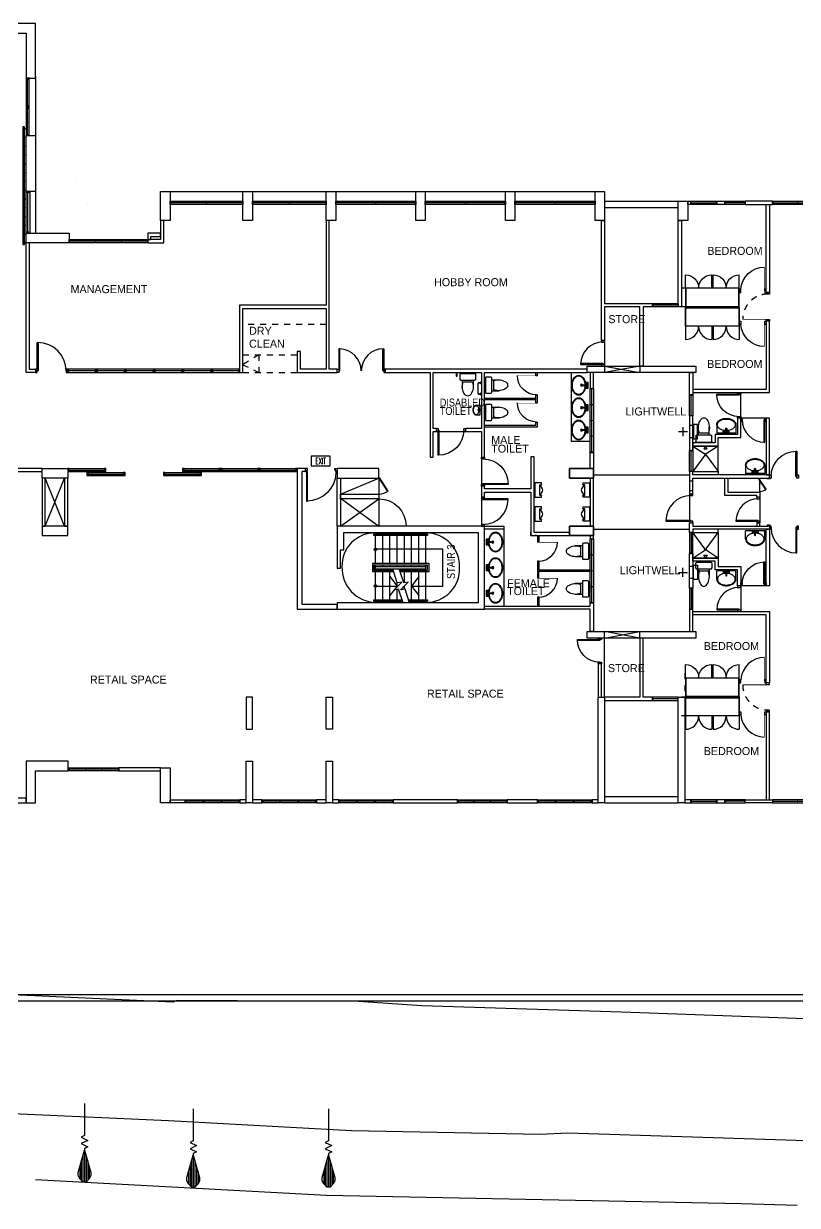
# Model space of a CAD drawing. Extents: x -7558 to 86771, y -44375 to 21100.
# Drawn here: x 41805 to 65969, y -19727 to 17200 of the extents above; entities that cross this region are included whole.
import ezdxf
from ezdxf.enums import TextEntityAlignment as Align

# ---------------------------------------------------------------- set-up
doc = ezdxf.new("R2010")
doc.units = 0
doc.header["$LTSCALE"] = 150
doc.header["$MEASUREMENT"] = 0
doc.linetypes.add('HIDDEN2', pattern=[2.5, 1.25, -1.25])
doc.layers.get('0').update_dxf_attribs({"color": 8, "linetype": 'CONTINUOUS'})
for name, color, linetype in [('200-T', 8, 'CONTINUOUS'), ('210--', 8, 'CONTINUOUS'), ('220--', 8, 'CONTINUOUS'), ('221--', 8, 'CONTINUOUS'), ('240--', 8, 'CONTINUOUS'), ('280--', 8, 'CONTINUOUS'), ('281--', 8, 'CONTINUOUS'), ('310--', 8, 'CONTINUOUS'), ('311--', 8, 'CONTINUOUS'), ('320--', 8, 'CONTINUOUS'), ('320-T', 8, 'CONTINUOUS'), ('430--', 8, 'CONTINUOUS'), ('740--', 8, 'CONTINUOUS'), ('780--', 8, 'HIDDEN2'), ('781--', 8, 'CONTINUOUS'), ('900', 8, 'CONTINUOUS'), ('930--', 8, 'CONTINUOUS'), ('X24A3-01$0$000-D', 8, 'CONTINUOUS'), ('X24A3-01$0$220--', 8, 'CONTINUOUS'), ('X24A3-01$0$240--', 8, 'CONTINUOUS'), ('X24A3-01$0$280--', 8, 'CONTINUOUS'), ('X24A3-01$0$320--', 8, 'CONTINUOUS'), ('X24A3-01$0$680--', 8, 'CONTINUOUS')]:
    doc.layers.add(name, color=color, linetype=linetype)
doc.styles.add('HELV', font='hvl____.pfb')
doc.styles.add('ROMANS_5', font='romans.shx', dxfattribs={"width": 0.5})

# ---------------------------------------------------------------- blocks, each defined once
blk = doc.blocks.new('BASIN-1')
for points in [[(17, 76, 0.059092), (121, 92, 0.080492), (217, 137, 0.107066), (288, 211, 0.138385), (311, 293, 0.138385), (288, 374, 0.107066), (217, 448, 0.080492), (121, 493, 0.068315), (0, 510, 0.068315), (-121, 493, 0.080492), (-217, 448, 0.107066), (-288, 374, 0.138385), (-311, 293, 0.138385), (-288, 211, 0.107066), (-217, 137, 0.080492), (-121, 92, 0.059092), (-17, 76, 0.059092)], [(16, 96, 0.059092), (116, 112, 0.080492), (206, 153, 0.107066), (271, 222, 0.138385), (291, 293, 0.138385), (271, 364, 0.107066), (206, 432, 0.080492), (116, 474, 0.068315), (0, 490, 0.068315), (-116, 474, 0.080492), (-206, 432, 0.107066), (-271, 364, 0.138385), (-291, 293, 0.138385), (-271, 222, 0.107066), (-206, 153, 0.080492), (-116, 112, 0.059092), (-16, 96, 0.059092)]]:
    blk.add_lwpolyline(points, format="xyb")
blk.add_lwpolyline([(16, 71), (91, 71), (91, 0), (-91, 0), (-91, 71), (-16, 71)])
blk.add_lwpolyline([(16, 28), (16, 146, 0.075451), (15, 154, 0.085787), (11, 161, 0.106069), (6, 165, 0.126813), (0, 167, 0.126813), (-6, 165, 0.106069), (-11, 161, 0.085787), (-15, 154, 0.075451), (-16, 146), (-16, 28, 0.075451), (-15, 20, 0.085787), (-11, 13, 0.106069), (-6, 8, 0.126813), (0, 7, 0.126813), (6, 8, 0.106069), (11, 13, 0.085787), (15, 20, 0.075451)], format="xyb", close=True)
for centre, radius in [((-49, 35), 28.1), ((0, 205), 30.7), ((0, 205), 20.7), ((49, 35), 28.1)]:
    blk.add_circle(centre, radius)
blk = doc.blocks.new('URINAL')
for points in [[(-165, 198), (-165, 160, 0.414214), (-155, 150), (0, 150), (155, 150, 0.414214), (165, 160), (165, 198, -0.463455), (177, 208), (217, 201, -0.366629), (225, 192), (225, 0), (-225, 0), (-225, 192, -0.366629), (-217, 201), (-177, 208, -0.463455), (-165, 198, 0.463455), (-177, 208)], [(-165, 160), (-41, 235, -0.279378), (41, 235), (165, 160)]]:
    blk.add_lwpolyline(points, format="xyb")
blk.add_arc((175, 198), 10, 80.5377, 180)
blk = doc.blocks.new('D1-1000')
for points in [[(50, 937.5), (75, 937.5), (75, 50), (50, 50)], [(0, 0), (50, 0), (50, 100), (0, 100)], [(950, 0), (1000, 0), (1000, 100), (950, 100)]]:
    blk.add_lwpolyline(points, close=True)
blk.add_arc((62.5, 50), 887.5, 0, 90)
blk = doc.blocks.new('WC')
for p, q in [((-170, 200), (-170, 430)), ((170, 200), (170, 430))]:
    blk.add_line(p, q)
for points in [[(-92, 650, 0.264154), (-140, 260), (140, 260, 0.264154), (92, 650, 0.537872)], [(220, 200, -0.414214), (250, 170), (250, 30, -0.414214), (220, 0), (-220, 0, -0.414214), (-250, 30), (-250, 170, -0.414214), (-220, 200)]]:
    blk.add_lwpolyline(points, format="xyb", close=True)
blk = doc.blocks.new('*X64')
for p, q in [((58, 0), (98, 0)), ((65, 2), (98, 2)), ((72, 4), (96, 4)), ((79, 6), (94, 6)), ((65, -2), (98, -2)), ((72, -4), (96, -4)), ((79, -6), (94, -6))]:
    blk.add_line(p, q)
blk = doc.blocks.new('W930-01')
blk.add_lwpolyline([(-58, 0), (-18, 0), (-16, -4), (-12, 4), (-8, -4), (-4, 4), (-2, 0), (0, 0)])
blk.add_lwpolyline([(36, -6), (32, -8), (28, -8), (0, 0), (28, 8), (32, 8), (36, 6), (40, 2), (40, -2)], close=True)
blk.add_blockref('*X64', (-58, 0))
blk = doc.blocks.new('SY-RECT1')
blk.add_lwpolyline([(3, -1.5), (3, 1.5), (-3, 1.5), (-3, -1.5)], close=True)
at = {"style": 'ROMANS_5', "width": 0.5}
blk.add_attdef('TEXT1', text='', height=2, dxfattribs=at).set_placement((0, 0), align=Align.MIDDLE)
blk = doc.blocks.new('W900')
at = {"layer": '310--'}
blk.add_line((860, 50), (40, 50), dxfattribs=at)
for points in [[(900, 0), (900, 100), (0, 100), (0, 0)], [(40, 30), (40, 70), (0, 70), (0, 30)], [(860, 30), (860, 70), (900, 70), (900, 30)]]:
    blk.add_lwpolyline(points, close=True, dxfattribs=at)
blk = doc.blocks.new('D1-900')
for points in [[(75, 50), (75, 837.5), (50, 837.5), (50, 50)], [(0, 0), (50, 0), (50, 100), (0, 100)], [(850, 0), (900, 0), (900, 100), (850, 100)]]:
    blk.add_lwpolyline(points, close=True)
blk.add_arc((62.5, 50), 787.5, 0, 90)
blk = doc.blocks.new('32-0000')
at = {"const_width": 0.025}
blk.add_lwpolyline([(0.0125, 0), (0.0125, 1)], dxfattribs=at)
blk.add_arc((0, 0), 1, 360, 90)
blk = doc.blocks.new('BASIN')
for p, q in [((-300, 260), (-300, 0)), ((-300, 0), (300, 0)), ((300, 260), (300, 0))]:
    blk.add_line(p, q)
for points in [[(300, 260, 0.138385), (279, 333, 0.107066), (212, 404, 0.080492), (119, 447, 0.068315), (0, 463, 0.068315), (-119, 447, 0.080492), (-212, 404, 0.107066), (-279, 333, 0.138385), (-300, 260, 0.138385)], [(16, 79, 0.058642), (114, 94, 0.080492), (201, 134, 0.107066), (262, 198, 0.138385), (279, 260, 0.138385), (262, 323, 0.107066), (201, 387, 0.080492), (114, 427, 0.068315), (0, 442, 0.068315), (-114, 427, 0.080492), (-201, 387, 0.107066), (-262, 323, 0.138385), (-279, 260, 0.138385), (-262, 198, 0.107066), (-201, 134, 0.080492), (-114, 94, 0.058642), (-16, 79, 0.059092)]]:
    blk.add_lwpolyline(points, format="xyb")
for points in [[(-93, 0), (-93, 67), (-15, 67)], [(93, 0), (93, 67), (15, 67)]]:
    blk.add_lwpolyline(points)
blk.add_lwpolyline([(15, 23), (15, 142, 1), (-15, 142), (-15, 23, 1)], format="xyb", close=True)
for centre in [(-54, 33), (54, 33)]:
    blk.add_circle(centre, 25.7)
blk = doc.blocks.new('GW02')
at = {"layer": '310--'}
for p, q in [((765.5, 50), (25, 50)), ((1531, 50), (790.5, 50))]:
    blk.add_line(p, q, dxfattribs=at)
for points in [[(1556, 100), (1556, 0), (0, 0), (0, 100)], [(0, 37.5), (0, 62.5), (25, 62.5), (25, 37.5)], [(765.5, 37.5), (765.5, 62.5), (790.5, 62.5), (790.5, 37.5)], [(1531, 37.5), (1531, 62.5), (1556, 62.5), (1556, 37.5)]]:
    blk.add_lwpolyline(points, close=True, dxfattribs=at)
blk = doc.blocks.new('GW04')
at = {"layer": '310--'}
blk.add_line((25, 50), (781, 50), dxfattribs=at)
for points in [[(0, 0), (0, 100), (806, 100), (806, 0)], [(0, 37.5), (0, 62.5), (25, 62.5), (25, 37.5)], [(806, 37.5), (806, 62.5), (781, 62.5), (781, 37.5)]]:
    blk.add_lwpolyline(points, close=True, dxfattribs=at)
blk = doc.blocks.new('GW07')
at = {"layer": '310--'}
blk.add_line((25, 50), (613, 50), dxfattribs=at)
for points in [[(0, 0), (0, 100), (638, 100), (638, 0)], [(0, 37.5), (0, 62.5), (25, 62.5), (25, 37.5)], [(638, 37.5), (638, 62.5), (613, 62.5), (613, 37.5)]]:
    blk.add_lwpolyline(points, close=True, dxfattribs=at)
blk = doc.blocks.new('GW03')
at = {"layer": '310--'}
blk.add_line((25, 50), (781, 50), dxfattribs=at)
for points in [[(0, 0), (0, 100), (806, 100), (806, 0)], [(0, 37.5), (0, 62.5), (25, 62.5), (25, 37.5)], [(806, 37.5), (806, 62.5), (781, 62.5), (781, 37.5)]]:
    blk.add_lwpolyline(points, close=True, dxfattribs=at)
blk = doc.blocks.new('D1-800')
for points in [[(75, 50), (75, 750), (50, 750), (50, 50)], [(0, 0), (50, 0), (50, 100), (0, 100)], [(750, 0), (800, 0), (800, 100), (750, 100)]]:
    blk.add_lwpolyline(points, close=True)
blk.add_arc((54, 50), 700, 0, 90)
blk = doc.blocks.new('SHOWER')
for p, q in [((-321, 21), (-900, 450)), ((0, 450), (-279, 21)), ((-321, -21), (-900, -450)), ((0, -450), (-279, -21))]:
    blk.add_line(p, q)
for points in [[(-900, -450), (-900, 450), (0, 450), (0, -450)], [(0, 0), (-100, -58), (-100, 58)]]:
    blk.add_lwpolyline(points, close=True)
blk.add_circle((-300, 0), 30)
blk = doc.blocks.new('GW05')
at = {"layer": '310--'}
blk.add_line((25, 50), (631, 50), dxfattribs=at)
for points in [[(0, 0), (0, 100), (656, 100), (656, 0)], [(0, 37.5), (0, 62.5), (25, 62.5), (25, 37.5)], [(656, 37.5), (656, 62.5), (631, 62.5), (631, 37.5)]]:
    blk.add_lwpolyline(points, close=True, dxfattribs=at)
blk = doc.blocks.new('D2-1500')
for points in [[(75, 50), (75, 737), (50, 737), (50, 50)], [(1425, 50), (1425, 737), (1450, 737), (1450, 50)], [(50, 0), (0, 0), (0, 100), (50, 100)], [(1450, 0), (1500, 0), (1500, 100), (1450, 100)]]:
    blk.add_lwpolyline(points, close=True)
for centre, start, end in [((62, 50), 0, 88.9582), ((1438, 50), 90, 180)]:
    blk.add_arc(centre, 688, start, end)
blk = doc.blocks.new('UC12')
at = {"layer": '310--'}
for p, q in [((1237.5, 50), (25, 50)), ((2475, 50), (1262.5, 50))]:
    blk.add_line(p, q, dxfattribs=at)
for points in [[(2500, 100), (2500, 0), (0, 0), (0, 100)], [(0, 37.5), (0, 62.5), (25, 62.5), (25, 37.5)], [(1237.5, 37.5), (1237.5, 62.5), (1262.5, 62.5), (1262.5, 37.5)], [(2475, 37.5), (2475, 62.5), (2500, 62.5), (2500, 37.5)]]:
    blk.add_lwpolyline(points, close=True, dxfattribs=at)
blk = doc.blocks.new('UC11')
at = {"layer": '310--'}
for p, q in [((1137, 50), (25, 50)), ((2275, 50), (1162, 50))]:
    blk.add_line(p, q, dxfattribs=at)
for points in [[(2300, 100), (2300, 0), (0, 0), (0, 100)], [(0, 38), (0, 63), (25, 63), (25, 38)], [(1137, 38), (1137, 63), (1162, 63), (1162, 38)], [(2275, 38), (2275, 63), (2300, 63), (2300, 38)]]:
    blk.add_lwpolyline(points, close=True, dxfattribs=at)
blk = doc.blocks.new('UC10')
at = {"layer": '310--'}
for p, q in [((1122.5, 50), (25, 50)), ((2245, 50), (1147.5, 50))]:
    blk.add_line(p, q, dxfattribs=at)
for points in [[(2270, 100), (2270, 0), (0, 0), (0, 100)], [(0, 37.5), (0, 62.5), (25, 62.5), (25, 37.5)], [(1122.5, 37.5), (1122.5, 62.5), (1147.5, 62.5), (1147.5, 37.5)], [(2245, 37.5), (2245, 62.5), (2270, 62.5), (2270, 37.5)]]:
    blk.add_lwpolyline(points, close=True, dxfattribs=at)
blk = doc.blocks.new('UC13')
at = {"layer": '310--'}
for p, q in [((1237.5, 50), (25, 50)), ((2475, 50), (1262.5, 50))]:
    blk.add_line(p, q, dxfattribs=at)
for points in [[(2500, 100), (2500, 0), (0, 0), (0, 100)], [(0, 37.5), (0, 62.5), (25, 62.5), (25, 37.5)], [(1237.5, 37.5), (1237.5, 62.5), (1262.5, 62.5), (1262.5, 37.5)], [(2475, 37.5), (2475, 62.5), (2500, 62.5), (2500, 37.5)]]:
    blk.add_lwpolyline(points, close=True, dxfattribs=at)
blk = doc.blocks.new('UC70')
at = {"layer": '310--'}
for p, q in [((25, 50), (493.75, 50)), ((518.75, 50), (987.5, 50)), ((1012.5, 50), (1481.25, 50)), ((1506.25, 50), (1975, 50))]:
    blk.add_line(p, q, dxfattribs=at)
for points in [[(0, 0), (0, 100), (2000, 100), (2000, 0)], [(0, 37.5), (0, 62.5), (25, 62.5), (25, 37.5)], [(493.75, 37.5), (493.75, 62.5), (518.75, 62.5), (518.75, 37.5)], [(987.5, 37.5), (987.5, 62.5), (1012.5, 62.5), (1012.5, 37.5)], [(1481.25, 37.5), (1481.25, 62.5), (1506.25, 62.5), (1506.25, 37.5)], [(2000, 37.5), (2000, 62.5), (1975, 62.5), (1975, 37.5)]]:
    blk.add_lwpolyline(points, close=True, dxfattribs=at)
blk = doc.blocks.new('X24A3-01$0$D1-850')
for points in [[(40, 1020), (65, 1020), (65, 100), (40, 100)], [(0, 100), (40, 100), (40, 50), (75, 50), (75, 0), (0, 0)], [(1000, 100), (960, 100), (960, 50), (925, 50), (925, 0), (1000, 0)]]:
    blk.add_lwpolyline(points, close=True)
blk.add_arc((40, 100), 920, 0, 90)
blk = doc.blocks.new('X24A3-01$0$32-0000')
at = {"const_width": 0.025}
blk.add_lwpolyline([(0.0125, 0), (0.0125, 1)], dxfattribs=at)
blk.add_arc((0, 0), 1, 360, 90)
blk = doc.blocks.new('X24A3-01', base_point=(-12851, 10343))
at = {"layer": 'X24A3-01$0$000-D'}
blk.add_line((-14680, 11608), (-14680, 11608), dxfattribs=at)
at = {"layer": 'X24A3-01$0$220--'}
for p, q in [((-16151, 14443), (-16151, 13943)), ((-16151, 13793), (-16151, 12943))]:
    blk.add_line(p, q, dxfattribs=at)
for points in [[(-18451, 14743), (-18701, 14743), (-18701, 10343), (-17451, 10343), (-17451, 10493)], [(-18451, 14743), (-18451, 14643), (-18551, 14643)], [(-17451, 10493), (-18551, 10493), (-18551, 14643)]]:
    blk.add_lwpolyline(points, dxfattribs=at)
for points in [[(-17351, 14443), (-17351, 12943), (-17451, 12943), (-17451, 14443)], [(-17351, 13943), (-16151, 13943), (-16151, 13793), (-17351, 13793)]]:
    blk.add_lwpolyline(points, close=True, dxfattribs=at)
at = {"layer": 'X24A3-01$0$240--'}
for p, q in [((-16255, 12703), (-16255, 12743)), ((-16255, 11768), (-16255, 12653)), ((-16030, 12703), (-16030, 12743)), ((-16030, 11768), (-16030, 12653)), ((-15805, 12703), (-15805, 12743)), ((-15805, 11768), (-15805, 12653)), ((-15580, 12703), (-15580, 12743)), ((-15580, 11768), (-15580, 12653)), ((-15355, 12703), (-15355, 12743)), ((-15355, 11768), (-15355, 12653)), ((-15130, 12703), (-15130, 12743)), ((-15130, 11768), (-15130, 12653)), ((-14905, 12703), (-14905, 12743)), ((-14905, 11768), (-14905, 12653)), ((-14680, 12703), (-14680, 12743)), ((-14680, 11768), (-14680, 12653)), ((-16255, 11568), (-16255, 11718)), ((-16255, 11678), (-14680, 11678)), ((-16255, 11608), (-14680, 11608)), ((-16255, 10633), (-16255, 11518)), ((-16030, 11678), (-16030, 11718)), ((-16030, 11568), (-16030, 11608)), ((-16030, 10633), (-16030, 11518)), ((-15805, 11678), (-15805, 11718)), ((-15805, 11568), (-15805, 11608)), ((-15805, 10633), (-15805, 11518)), ((-15580, 11678), (-15580, 11718)), ((-15355, 11678), (-15355, 11718)), ((-15355, 11568), (-15355, 11608)), ((-15355, 11171), (-15355, 11518)), ((-15130, 11678), (-15130, 11718)), ((-15130, 11568), (-15130, 11608)), ((-15130, 10633), (-15130, 11518)), ((-14905, 11678), (-14905, 11718)), ((-14905, 11568), (-14905, 11608)), ((-14905, 10633), (-14905, 11518)), ((-14680, 11568), (-14680, 11718)), ((-14680, 10633), (-14680, 11518)), ((-15580, 11043), (-15580, 11181)), ((-15580, 10633), (-15580, 10961)), ((-15355, 10965), (-15355, 11068)), ((-16255, 10543), (-16255, 10583)), ((-16030, 10543), (-16030, 10583)), ((-15805, 10543), (-15805, 10583)), ((-15580, 10543), (-15580, 10583)), ((-15130, 10543), (-15130, 10583)), ((-14905, 10543), (-14905, 10583)), ((-14680, 10543), (-14680, 10583))]:
    blk.add_line(p, q, dxfattribs=at)
blk.add_lwpolyline([(-14630, 12703), (-14630, 12653), (-16305, 12653), (-16305, 12703)], close=True, dxfattribs=at)
for points in [[(-15130, 11068), (-14155, 11068), (-14155, 12218), (-16255, 12218)], [(-15487, 11518), (-14580, 11518), (-14580, 11768), (-16355, 11768)], [(-16355, 11768), (-16355, 11518), (-15687, 11518)], [(-15503, 11568), (-14630, 11568), (-14630, 11718), (-16305, 11718)], [(-16305, 11718), (-16305, 11568), (-15703, 11568)], [(-15398, 10543), (-15534, 10968), (-15676, 10948), (-15433, 11188), (-15576, 11168), (-15716, 11608)], [(-15198, 10543), (-15334, 10968), (-15476, 10948), (-15233, 11188), (-15376, 11168), (-15516, 11608)], [(-15805, 11368), (-15580, 11068), (-15805, 10768)], [(-14905, 11368), (-15130, 11068), (-14905, 10768)], [(-16255, 11068), (-15580, 11068)], [(-16305, 10583), (-16305, 10633), (-15427, 10633)], [(-15411, 10583), (-16305, 10583)], [(-15227, 10633), (-14630, 10633), (-14630, 10583), (-15211, 10583)]]:
    blk.add_lwpolyline(points, dxfattribs=at)
for centre in [(-16255, 12218), (-16255, 11068)]:
    blk.add_circle(centre, 40, dxfattribs=at)
for centre, radius, start, end in [((-16280, 11703), 1025, 88.6054, 181.6986), ((-14680, 11678), 1050, 358.0898, 90), ((-16229, 11633), 1076, 177.8944, 268.6344), ((-14680, 11608), 1050, 270, 1.9102)]:
    blk.add_arc(centre, radius, start, end, dxfattribs=at)
at = {"layer": 'X24A3-01$0$280--'}
for points in [[(-17451, 14443), (-16151, 14443), (-16151, 14743), (-17451, 14743)], [(-17351, 12196), (-17251, 12196), (-17251, 12743), (-13051, 12743), (-13051, 10543), (-17451, 10543), (-17451, 10343), (-12851, 10343), (-12851, 12943), (-17451, 12943), (-17451, 11623), (-17351, 11623)]]:
    blk.add_lwpolyline(points, close=True, dxfattribs=at)
at = {"layer": 'X24A3-01$0$320--'}
blk.add_lwpolyline([(-16130, 14456), (-16151, 14443), (-15880, 14022), (-15859, 14036)], close=True, dxfattribs=at)
blk.add_arc((-16177, 14527), 585, 272.5269, 302.8837, dxfattribs=at)
at = {"layer": 'X24A3-01$0$680--'}
for p, q in [((-17351, 13943), (-16151, 14443)), ((-17351, 12943), (-16151, 13793)), ((-17320, 13793), (-16151, 12943))]:
    blk.add_line(p, q, dxfattribs=at)
at = {"layer": 'X24A3-01$0$320--', "xscale": -1, "rotation": 180}
blk.add_blockref('X24A3-01$0$D1-850', (-18451, 14743), dxfattribs=at)
at = {"layer": 'X24A3-01$0$320--', "xscale": -850, "yscale": 850, "zscale": 850, "rotation": 270}
blk.add_blockref('X24A3-01$0$32-0000', (-16151, 12943), dxfattribs=at)
blk = doc.blocks.new('UC55')
at = {"layer": '310--'}
for p, q in [((555.5, 50), (25, 50)), ((1123.5, 50), (580.5, 50)), ((1681, 50), (1148.5, 50))]:
    blk.add_line(p, q, dxfattribs=at)
for points in [[(1706, 100), (1706, 0), (0, 0), (0, 100)], [(0, 37.5), (0, 62.5), (25, 62.5), (25, 37.5)], [(555.5, 37.5), (555.5, 62.5), (580.5, 62.5), (580.5, 37.5)], [(1123.5, 37.5), (1123.5, 62.5), (1148.5, 62.5), (1148.5, 37.5)], [(1681, 37.5), (1681, 62.5), (1706, 62.5), (1706, 37.5)]]:
    blk.add_lwpolyline(points, close=True, dxfattribs=at)
blk = doc.blocks.new('WR-1680')
at = {"layer": '781--'}
for p, q in [((15, 1665), (580, 1665)), ((15, 15), (15, 1665)), ((580, 1680), (1001, 1680)), ((580, 860), (1001, 860)), ((580, 820), (1001, 820)), ((580, 15), (15, 15)), ((580, 0), (1001, 0))]:
    blk.add_line(p, q, dxfattribs=at)
blk.add_lwpolyline([(0, 0), (0, 1680), (580, 1680), (580, 0)], close=True, dxfattribs=at)
for centre, start, end in [((591, 1680), 268.5299, 0.0189), ((591, 860), 359.9811, 91.4701), ((591, 820), 268.5299, 0.0189), ((591, 0), 359.9811, 91.4701)]:
    blk.add_arc(centre, 410, start, end, dxfattribs=at)
blk = doc.blocks.new('Z-CLO3')
at = {"layer": '780--'}
for points in [[(-2600, 450), (-2650, 450), (-2650, 550), (-2600, 550)], [(-1806, 450), (-1856, 450), (-1856, 550), (-1806, 550)], [(-2600, -450), (-2650, -450), (-2650, -550), (-2600, -550)], [(-1806, -450), (-1856, -450), (-1856, -550), (-1806, -550)]]:
    blk.add_lwpolyline(points, close=True, dxfattribs=at)
at = {"layer": '781--'}
for p, q in [((-126, 580), (0, 580)), ((-1806, -20), (-1806, 0)), ((-126, -20), (-126, 0)), ((-126, 0), (0, 0))]:
    blk.add_line(p, q, dxfattribs=at)
at = {"layer": '781--', "const_width": 25}
for points in [[(-2587, 500), (-2587, 1244)], [(-2587, -500), (-2587, -1244)]]:
    blk.add_lwpolyline(points, dxfattribs=at)
at = {"layer": '781--'}
for centre, start, end in [((-2598, 500), 3.8474, 89.1665), ((-2598, -500), 270.8335, 356.1526)]:
    blk.add_arc(centre, 744, start, end, dxfattribs=at)
at = {"layer": '781--', "rotation": 90}
blk.add_blockref('WR-1680', (-126, 0), dxfattribs=at)
at = {"layer": '781--', "xscale": -1, "rotation": 90}
blk.add_blockref('WR-1680', (-126, -20), dxfattribs=at)

msp = doc.modelspace()

# ---------------------------------------------------------------- linework, layer by layer
at = {"layer": '210--'}
for p, q in [((62700, 4640), (62600, 4640)), ((62700, 4260), (62600, 4260)), ((62700, 240), (62600, 240)), ((62700, -140), (62600, -140))]:
    msp.add_line(p, q, dxfattribs=at)
for points in [[(62550, 11650), (62644, 11650), (62644, 11550), (62550, 11550)], [(63703, 11650), (63703, 11550), (63450, 11550), (63450, 11650)], [(65194, 11650), (64341, 11650), (64341, 11550), (65194, 11550)], [(45680, 10350), (46180, 10350), (46180, 11050), (46080, 11050), (46080, 10450), (45680, 10450)], [(61150, 6500), (61050, 6500), (61050, 8350), (59950, 8350), (59950, 7300), (59850, 7300), (59850, 11050), (59950, 11050), (59950, 8450), (61444, 8450), (61444, 8350), (61150, 8350)], [(62700, 6300), (62700, 5596), (62600, 5596), (62600, 6300)], [(62700, 4940), (62600, 4940), (62600, 3856), (62700, 3856)], [(59600, 1500), (59600, 3000), (59500, 3000), (59500, 1500)], [(62600, 3200), (62600, 2500), (62700, 2500), (62700, 3000), (65100, 3000), (65100, 3100), (62700, 3100), (62700, 3200), (62600, 3200)], [(62600, 1300), (62600, 1600), (62700, 1600), (62700, 1500), (65100, 1500), (65100, 1400), (62700, 1400), (62700, 1300), (62600, 1300)], [(62700, -440), (62600, -440), (62600, 644), (62700, 644)], [(62700, -1800), (62700, -1096), (62600, -1096), (62600, -1800)], [(59850, -3850), (59850, -2800), (59750, -2800), (59750, -3850)], [(43224, -6150), (43200, -6150), (43200, -6050), (43224, -6050)], [(44780, -6050), (44780, -6150), (46080, -6150), (46080, -6050)], [(41130, -7150), (41880, -7150), (41880, -7000), (41130, -7000)], [(46850, -7150), (46380, -7150), (46380, -7050), (46850, -7050)], [(48556, -7050), (48556, -7150), (48750, -7150), (48750, -7050)], [(48950, -7050), (48950, -7150), (49247, -7150), (49247, -7050)], [(50953, -7050), (50953, -7150), (51250, -7150), (51250, -7050)], [(51450, -7050), (51450, -7150), (51644, -7150), (51644, -7050)], [(53350, -7050), (53350, -7150), (55350, -7150), (55350, -7050)], [(56906, -7050), (56906, -7150), (57850, -7150), (57850, -7050)], [(59556, -7050), (59556, -7150), (59750, -7150), (59750, -7050)], [(62450, -7150), (62644, -7150), (62644, -7050), (62450, -7050)], [(63703, -7150), (63703, -7050), (63450, -7050), (63450, -7150)], [(65194, -7150), (64341, -7150), (64341, -7050), (65194, -7050)]]:
    msp.add_lwpolyline(points, close=True, dxfattribs=at)
for points in [[(62250, 8350), (62250, 11050), (62350, 11050), (62350, 8350), (62250, 8350)], [(61050, -3850), (59950, -3850), (59950, -3950), (61444, -3950), (61444, -3850), (61150, -3850), (61150, -2000), (61050, -2000), (61050, -3850)]]:
    msp.add_lwpolyline(points, dxfattribs=at)
at = {"layer": '220--'}
for p, q in [((45680, 10650), (45680, 10650)), ((59950, 8350), (59950, 6300)), ((59950, 6500), (61050, 6300)), ((61050, 6500), (59950, 6300)), ((61050, 6500), (61050, 6300)), ((62700, 5770), (62700, 5670)), ((63500, 4000), (63500, 4000)), ((42480, 1500), (43080, 3000)), ((43080, 1500), (42480, 3000)), ((64800, 2558), (64800, 3000)), ((57650, 1200), (57650, 1300)), ((57700, 1200), (57650, 1200)), ((63500, 500), (63500, 500)), ((59950, -3850), (59950, -1800)), ((59950, -2000), (61050, -1800)), ((61050, -2000), (59950, -1800)), ((61050, -2000), (61050, -1800))]:
    msp.add_line(p, q, dxfattribs=at)
for points in [[(65100, 8800), (65000, 8800), (65000, 11550), (65100, 11550)], [(51350, 6400), (51350, 11050), (51250, 11050), (51250, 8400), (48550, 8400), (48550, 6300), (48650, 6300), (48650, 8300), (51250, 8300), (51250, 6400), (50450, 6400), (50450, 6950), (50350, 6950), (50350, 6300), (51600, 6300), (51600, 6400), (51550, 6400)], [(45780, 10450), (45780, 10550), (46080, 10550), (46080, 10650), (45680, 10650), (45680, 10450)], [(62700, 5670), (65100, 5670), (65100, 7900), (65000, 7900), (65000, 5770), (62700, 5770)], [(56100, 4450), (56100, 3650), (56200, 3650), (56200, 6300), (59400, 6300), (59400, 6400), (53100, 6400), (53100, 6300), (53100, 6300), (54500, 6300), (54500, 3649), (54600, 3649), (54600, 4450), (54700, 4450), (54700, 4550), (54600, 4550), (54600, 6300), (56100, 6300), (56100, 4550), (55600, 4550), (55600, 4450)], [(59500, 6300), (59500, 5800), (59600, 5800), (59600, 6300)], [(62700, 4100), (62700, 4000), (63500, 4000), (63500, 4265), (64200, 4265), (64200, 4870), (64100, 4870), (64100, 4365), (63400, 4365), (63400, 4100)], [(65100, 4870), (65000, 4870), (65000, 3100), (65100, 3100)], [(59500, 3300), (59500, 3800), (59600, 3800), (59600, 3300)], [(58850, 1300), (57750, 1300), (57750, 3660), (57650, 3660), (57650, 2660), (56200, 2660), (56200, 2750), (56100, 2750), (56100, 2400), (56200, 2400), (56200, 2560), (57650, 2560), (57650, 1200), (58850, 1200)], [(39780, 3300), (39780, 1500), (37680, 1500), (37680, 1400), (39880, 1400), (39880, 3200), (42380, 3200), (42380, 3300)], [(42380, 1500), (42480, 1500), (42480, 3000), (42380, 3000)], [(43080, 1500), (43180, 1500), (43180, 3000), (43080, 3000)], [(64800, 2400), (64700, 2400), (64700, 2458), (63700, 2458), (63700, 3000), (63800, 3000), (63800, 2558), (64800, 2558)], [(56200, 1500), (56800, 1500), (56800, 1400), (56200, 1400)], [(64800, 1600), (64700, 1600), (64700, 1500), (64800, 1500)], [(59500, 1200), (59500, 1100), (59600, 1100), (59600, 1200)], [(65100, -370), (65000, -370), (65000, 1400), (65100, 1400)], [(62700, 400), (62700, 500), (63500, 500), (63500, 235), (64200, 235), (64200, -370), (64100, -370), (64100, 135), (63400, 135), (63400, 400)], [(56200, -1100), (56200, -1000), (59500, -1000), (59500, -900), (59600, -900), (59600, -1800), (59500, -1800), (59500, -1100)], [(62700, -1170), (65100, -1170), (65100, -3400), (65000, -3400), (65000, -1270), (62700, -1270)], [(65100, -4300), (65000, -4300), (65000, -7050), (65100, -7050)]]:
    msp.add_lwpolyline(points, close=True, dxfattribs=at)
for points in [[(41980, 10350), (41980, 6400), (42180, 6400), (42180, 6300), (41880, 6300), (41880, 10350)], [(57700, 1200), (57700, 1200)]]:
    msp.add_lwpolyline(points, dxfattribs=at)
at = {"layer": '221--'}
for p, q in [((59600, 3100), (62600, 3100)), ((59600, 1400), (62600, 1400))]:
    msp.add_line(p, q, dxfattribs=at)
at = {"layer": '240--'}
for p, q in [((41830, 13925), (41880, 13925)), ((41830, 13650), (41880, 13650)), ((41830, 13375), (41880, 13375)), ((41830, 13100), (41880, 13100)), ((41830, 12825), (41880, 12825)), ((41830, 12550), (41880, 12550)), ((41830, 12275), (41880, 12275)), ((41830, 12000), (41880, 12000)), ((41830, 11725), (41880, 11725)), ((41830, 11450), (41880, 11450)), ((41830, 11175), (41880, 11175)), ((41830, 10900), (41880, 10900)), ((41830, 10625), (41880, 10625)), ((41830, 10350), (41880, 10350))]:
    msp.add_line(p, q, dxfattribs=at)
msp.add_lwpolyline([(41780, 10300), (41830, 10300), (41830, 13975), (41780, 13975), (41780, 10300)], dxfattribs=at)
at = {"layer": '280--'}
for p, q in [((42180, 15550), (42180, 13700)), ((42180, 11950), (42180, 10650)), ((51250, 11050), (51250, 11650)), ((51550, 11550), (51550, 11050)), ((59950, 11650), (62250, 11650)), ((59950, 11450), (62250, 11450)), ((51550, 11050), (51350, 11050)), ((59950, -6950), (62250, -6950)), ((59950, -7150), (62250, -7150))]:
    msp.add_line(p, q, dxfattribs=at)
for points in [[(41880, 15500), (42180, 15500), (42180, 17200), (39780, 17200), (39780, 15550), (40080, 15550), (40080, 16900), (41880, 16900)], [(41880, 11950), (41880, 13700), (42180, 13700), (42180, 11950)], [(46080, 11950), (46380, 11950), (46380, 11050), (46080, 11050)], [(48650, 11950), (48950, 11950), (48950, 11050), (48650, 11050)], [(51250, 11950), (51550, 11950), (51550, 11050), (51250, 11050)], [(54050, 11950), (54350, 11950), (54350, 11050), (54050, 11050)], [(56850, 11950), (57150, 11950), (57150, 11050), (56850, 11050)], [(59650, 11950), (59950, 11950), (59950, 11050), (59650, 11050)], [(62250, 11050), (62250, 11650), (62550, 11650), (62550, 11050)], [(41880, 10650), (43224, 10650), (43224, 10350), (41880, 10350)], [(59400, 6500), (62800, 6500), (62800, 6300), (59400, 6300)], [(42380, 3000), (42380, 3300), (43180, 3300), (43180, 3000)], [(59570, 3000), (58850, 3000), (58850, 3300), (59600, 3300), (59600, 3000)], [(58850, 3300), (58850, 3000), (59600, 3000), (59600, 3300)], [(42380, 1500), (42380, 1200), (43180, 1200), (43180, 1500)], [(59570, 1500), (58850, 1500), (58850, 1200), (59600, 1200), (59600, 1500)], [(58850, 1200), (58850, 1500), (59600, 1500), (59600, 1200)], [(59400, -1800), (62800, -1800), (62800, -2000), (59400, -2000)], [(48750, -4850), (48950, -4850), (48950, -3850), (48750, -3850)], [(51250, -4850), (51250, -3850), (51450, -3850), (51450, -4850)], [(59950, -7150), (59750, -7150), (59750, -3850), (59950, -3850)], [(62450, -7150), (62250, -7150), (62250, -3850), (62450, -3850)], [(41880, -7150), (42180, -7150), (42180, -6150), (43200, -6150), (43200, -5850), (41880, -5850)], [(48950, -5850), (48950, -7150), (48750, -7150), (48750, -5850), (48950, -5850)], [(51450, -7150), (51250, -7150), (51250, -5850), (51450, -5850)], [(46380, -6050), (46380, -7150), (46080, -7150), (46080, -6050)]]:
    msp.add_lwpolyline(points, close=True, dxfattribs=at)
msp.add_lwpolyline([(43805, 11550), (43805, 11550)], dxfattribs=at)
at = {"layer": '281--'}
msp.add_line((46380, 11950), (59650, 11950), dxfattribs=at)
at = {"layer": '310--'}
for p, q in [((41940, 10690), (41940, 11910)), ((44030, 10400), (43249, 10400)), ((44848, 10400), (44055, 10400)), ((45655, 10400), (44873, 10400)), ((48510, 6350), (47720, 6350)), ((62700, 2900), (62600, 2900)), ((62700, 2600), (62600, 2600)), ((43730, -6100), (43249, -6100)), ((44248, -6100), (43755, -6100)), ((44755, -6100), (44273, -6100)), ((55856, -7100), (55375, -7100)), ((56374, -7100), (55881, -7100)), ((56881, -7100), (56399, -7100))]:
    msp.add_line(p, q, dxfattribs=at)
msp.add_lwpolyline([(43460, 12320), (43460, 12320)], dxfattribs=at)
for points in [[(42000, 10650), (41880, 10650), (41880, 11950), (42000, 11950)], [(41960, 11910), (41920, 11910), (41920, 11950), (41960, 11950)], [(41960, 10690), (41920, 10690), (41920, 10650), (41960, 10650)], [(45680, 10450), (45680, 10350), (43224, 10350), (43224, 10450)], [(43224, 10388), (43224, 10413), (43249, 10413), (43249, 10388)], [(44030, 10388), (44030, 10413), (44055, 10413), (44055, 10388)], [(44873, 10388), (44873, 10413), (44848, 10413), (44848, 10388)], [(45655, 10388), (45655, 10413), (45680, 10413), (45680, 10388)], [(48550, 6300), (48550, 6400), (47680, 6400), (47680, 6300)], [(47720, 6330), (47720, 6370), (47680, 6370), (47680, 6330)], [(44780, -6050), (44780, -6150), (43224, -6150), (43224, -6050)], [(43224, -6112), (43224, -6087), (43249, -6087), (43249, -6112)], [(43730, -6112), (43730, -6087), (43755, -6087), (43755, -6112)], [(44248, -6112), (44248, -6087), (44273, -6087), (44273, -6112)], [(44755, -6112), (44755, -6087), (44780, -6087), (44780, -6112)], [(56906, -7050), (56906, -7150), (55350, -7150), (55350, -7050)], [(55350, -7113), (55350, -7088), (55375, -7088), (55375, -7113)], [(55856, -7113), (55856, -7088), (55881, -7088), (55881, -7113)], [(56374, -7113), (56374, -7088), (56399, -7088), (56399, -7113)], [(56881, -7113), (56881, -7088), (56906, -7088), (56906, -7113)]]:
    msp.add_lwpolyline(points, close=True, dxfattribs=at)
at = {"layer": '311--'}
msp.add_lwpolyline([(48510, 6330), (48510, 6370), (48550, 6370), (48550, 6330)], close=True, dxfattribs=at)
at = {"layer": '320--'}
for p, q in [((43180, 3300), (44375, 3300)), ((43180, 3200), (44375, 3200)), ((43230, 3250), (44325, 3250)), ((43778, 3175), (44973, 3175)), ((43778, 3075), (44973, 3075)), ((43828, 3125), (44923, 3125)), ((46168, 3175), (47363, 3175)), ((46168, 3075), (47363, 3075)), ((46218, 3125), (47313, 3125)), ((46765, 3300), (50350, 3300)), ((46765, 3200), (50350, 3200)), ((46815, 3250), (47910, 3250)), ((48010, 3250), (49105, 3250)), ((49205, 3250), (50300, 3250))]:
    msp.add_line(p, q, dxfattribs=at)
for points in [[(43180, 3300), (43180, 3200), (43230, 3200), (43230, 3300)], [(43778, 3175), (43778, 3075), (43828, 3075), (43828, 3175)], [(44325, 3300), (44325, 3200), (44375, 3200), (44375, 3300)], [(44923, 3175), (44923, 3075), (44973, 3075), (44973, 3175)], [(46168, 3175), (46168, 3075), (46218, 3075), (46218, 3175)], [(46765, 3300), (46765, 3200), (46815, 3200), (46815, 3300)], [(47313, 3175), (47313, 3075), (47363, 3075), (47363, 3175)], [(47910, 3300), (47910, 3200), (47960, 3200), (47960, 3300)], [(47960, 3300), (47960, 3200), (48010, 3200), (48010, 3300)], [(49105, 3300), (49105, 3200), (49155, 3200), (49155, 3300)], [(49155, 3300), (49155, 3200), (49205, 3200), (49205, 3300)], [(50300, 3300), (50300, 3200), (50350, 3200), (50350, 3300)], [(64979, 2640), (65000, 2654), (64775, 2975), (64755, 2961)], [(65025, 3000), (65125, 3000), (65125, 2975), (65025, 2975)], [(65025, 1500), (65125, 1500), (65125, 1525), (65025, 1525)]]:
    msp.add_lwpolyline(points, close=True, dxfattribs=at)
msp.add_arc((64775, 2975), 392, 273.6565, 305, dxfattribs=at)
at = {"layer": '430--'}
for p, q in [((64200, 4870), (64200, 5670)), ((65000, 4870), (64200, 4870)), ((54700, 4450), (55600, 4450)), ((56100, 3650), (56100, 2750)), ((56100, 2400), (56100, 1500)), ((62600, 2450), (62600, 1650)), ((64800, 2400), (64800, 1600)), ((65000, -370), (64200, -370)), ((64200, -370), (64200, -1170))]:
    msp.add_line(p, q, dxfattribs=at)
at = {"layer": '740--'}
for p, q in [((57800, 6200), (57800, 6300)), ((57850, 6200), (57850, 6300)), ((57800, 6200), (57850, 6200)), ((57800, 5600), (57850, 5600)), ((57800, 5350), (57800, 5600)), ((57850, 5350), (57850, 5600)), ((56200, 5500), (57800, 5500)), ((56200, 5450), (57800, 5450)), ((57800, 5350), (57850, 5350)), ((56200, 4650), (57800, 4650)), ((56200, 4600), (57850, 4600)), ((57800, 4650), (57800, 4750)), ((57800, 4750), (57850, 4750)), ((57850, 4600), (57850, 4750)), ((62255, 4450), (62537, 4450)), ((62396, 4591), (62396, 4309)), ((63500, 3200), (63500, 3100)), ((56800, 1400), (56800, -1000)), ((57830, 1200), (57780, 1200)), ((57850, 1200), (57850, 1000)), ((57900, 1200), (57900, 1000)), ((63500, 1300), (63500, 1400)), ((57900, 1000), (57850, 1000)), ((57900, 400), (57850, 400)), ((57850, 400), (57850, -125)), ((57900, 400), (57900, 125)), ((59500, 125), (57900, 125)), ((59500, 75), (57900, 75)), ((57900, -125), (57900, 75)), ((62255, 50), (62537, 50)), ((62396, -91), (62396, 191)), ((57900, -125), (57850, -125)), ((57850, -725), (57850, -1000)), ((57900, -725), (57850, -725)), ((57900, -725), (57900, -1000))]:
    msp.add_line(p, q, dxfattribs=at)
for points in [[(58900, 6300), (58900, 4150), (59500, 4150)], [(55315, 6271), (55315, 6181), (55345, 6181), (55345, 6271)], [(56075, 6000), (56065, 6000), (56065, 5950), (56075, 5950)], [(56075, 5650), (56065, 5650), (56065, 5600), (56075, 5600)]]:
    msp.add_lwpolyline(points, dxfattribs=at)
for points in [[(56065, 5980), (56020, 5980, 0.414214), (55985, 5945), (55985, 5655, 0.414214), (56020, 5620), (56065, 5620)], [(56065, 5970), (56020, 5970, 0.414214), (55995, 5945), (55995, 5655, 0.414214), (56020, 5630), (56065, 5630)]]:
    msp.add_lwpolyline(points, format="xyb", dxfattribs=at)
for points in [[(62725, 4225), (62850, 4225), (62850, 4675), (62725, 4675)], [(62725, 275), (62850, 275), (62850, -175), (62725, -175)]]:
    msp.add_lwpolyline(points, close=True, dxfattribs=at)
at = {"layer": '780--'}
for p, q in [((51250, 7800), (48650, 7800)), ((48650, 6850), (50350, 6850)), ((49150, 6850), (48650, 6543)), ((49150, 6850), (49150, 6300)), ((48650, 6543), (49150, 6300)), ((48650, 6300), (50350, 6300)), ((62450, -3100), (62450, -3850))]:
    msp.add_line(p, q, dxfattribs=at)
for points in [[(65100, 8800), (65100, 8750), (65000, 8750), (65000, 8800)], [(65100, 7950), (65100, 7900), (65000, 7900), (65000, 7950)], [(65100, -3450), (65100, -3400), (65000, -3400), (65000, -3450)], [(65100, -4300), (65100, -4250), (65000, -4250), (65000, -4300)]]:
    msp.add_lwpolyline(points, close=True, dxfattribs=at)
at = {"layer": '780--', "const_width": 25}
for points in [[(65050, 7963), (64263, 7963)], [(65050, -3463), (64263, -3463)]]:
    msp.add_lwpolyline(points, dxfattribs=at)
at = {"layer": '780--'}
for centre, start, end in [((65050, 7963), 90, 180), ((65050, -3463), 180, 270)]:
    msp.add_arc(centre, 787, start, end, dxfattribs=at)
at = {"layer": '900'}
for points in [[(83049, -10946), (86771, -14667), (83743, -17695), (81917, -15869, 0.198912), (75836, -13350), (38320, -13350)], [(82907, -11087), (86488, -14667), (83743, -17412), (82058, -15727, 0.198912), (75836, -13150), (38320, -13150)]]:
    msp.add_lwpolyline(points, format="xyb", dxfattribs=at)
for points, elevation in [([(74276, -14188), (60479, -13695), (54245, -13496), (52260, -13354), (46596, -13330), (46462, -13373), (37580, -12968)], -115000), ([(74276, -17806), (68697, -17798), (66254, -17711), (58806, -17473), (57938, -17513), (52044, -17398), (46328, -17088), (37980, -16708)], -113000), ([(65963, -19727), (64221, -19676), (51267, -19424), (42180, -18932)], -112000)]:
    msp.add_lwpolyline(points, dxfattribs=dict(at, elevation=elevation))

# ---------------------------------------------------------------- block references
for name, p, rotation in [('W900', (41880, 15500), 270), ('W900', (41880, 14600), 270), ('Z-CLO3', (62350, -3850), 180)]:
    msp.add_blockref(name, p, dxfattribs=dict(rotation=rotation))
at = {"xscale": -1}
msp.add_blockref('Z-CLO3', (62350, 8350), dxfattribs=at)
for name, p in [('X24A3-01', (56200, -1100)), ('UC55', (46850, -7150)), ('UC55', (49247, -7150)), ('UC55', (51644, -7150)), ('UC55', (57850, -7150))]:
    msp.add_blockref(name, p)
at = {"layer": '310--'}
for name, p in [('UC10', (46380, 11550)), ('UC11', (48950, 11550)), ('UC12', (51550, 11550)), ('UC13', (54350, 11550)), ('UC13', (57150, 11550)), ('GW03', (62644, 11550)), ('W900', (43180, 6300)), ('W900', (44080, 6300)), ('W900', (44980, 6300)), ('W900', (45880, 6300)), ('W900', (46780, 6300))]:
    msp.add_blockref(name, p, dxfattribs=at)
for name, p, rotation in [('GW07', (64341, 11650), 180), ('GW02', (66750, 11650), 180), ('GW04', (62250, 8450), 180), ('UC70', (59600, 3800), 90), ('GW05', (62700, 4940), 90), ('GW05', (62700, 3200), 90), ('UC70', (59600, -900), 90)]:
    msp.add_blockref(name, p, dxfattribs=dict(at, rotation=rotation))
at = {"layer": '310--', "xscale": -1}
for name, p, rotation in [('GW05', (62700, 1300), 90), ('GW05', (62700, -440), 90), ('GW03', (62644, -7050), 180)]:
    msp.add_blockref(name, p, dxfattribs=dict(at, rotation=rotation))
for name, p in [('GW04', (62250, -3950)), ('GW07', (64341, -7150)), ('GW02', (66750, -7150))]:
    msp.add_blockref(name, p, dxfattribs=at)
at = {"layer": '320--'}
for name, p in [('D1-1000', (42180, 6300)), ('D2-1500', (51600, 6300))]:
    msp.add_blockref(name, p, dxfattribs=at)
for name, p, rotation in [('D1-800', (59950, 6500), 90), ('D1-800', (65000, 4870), 180), ('D1-900', (56100, 2400), 270), ('D1-900', (62700, 1600), 90), ('D1-800', (64800, 1600), 90), ('D1-900', (66000, 1500), 180), ('D1-800', (64200, -1170), 90)]:
    msp.add_blockref(name, p, dxfattribs=dict(at, rotation=rotation))
at = {"layer": '320--', "xscale": -1}
for name, p, rotation in [('D1-800', (64200, 5670), 90), ('D1-900', (54700, 4550), 180), ('D1-900', (56100, 2750), 270), ('D1-800', (59850, -2000), 90)]:
    msp.add_blockref(name, p, dxfattribs=dict(at, rotation=rotation))
for name, p in [('D1-900', (66000, 3000)), ('D1-800', (65000, -370))]:
    msp.add_blockref(name, p, dxfattribs=at)
at = {"layer": '320-T', "xscale": 100, "yscale": 100, "zscale": 100}
msp.add_blockref('SY-RECT1', (51080, 3531), dxfattribs=at).add_auto_attribs({'TEXT1': 'EXIT'})
at = {"layer": '740--', "xscale": -1}
for name, p, rotation in [('WC', (55675, 6262), 180), ('WC', (56225, 5900), 270), ('BASIN-1', (59432, 5900), 90), ('WC', (56225, 5050), 270), ('BASIN-1', (59432, 5200), 90), ('BASIN-1', (59432, 4500), 90), ('URINAL', (57775, 2625), 270), ('URINAL', (57775, 1875), 270), ('BASIN-1', (56250, 1000), 270), ('WC', (59455, 712), 90), ('BASIN-1', (56250, 200), 270), ('BASIN-1', (56250, -600), 270), ('WC', (59455, -464), 90)]:
    msp.add_blockref(name, p, dxfattribs=dict(at, rotation=rotation))
at = {"layer": '740--'}
for name, p, xscale, yscale, zscale, rotation in [('32-0000', (57825, 6200), -600, 600, 600, 90), ('BASIN', (56067, 5125), 0.5, 0.5, 0.5, 90), ('32-0000', (57825, 5350), -600, 600, 600, 90), ('SHOWER', (63100, 4000), -0.8888888888888888, 0.8888888888888888, 0.8888888888888888, 270), ('SHOWER', (63100, 500), 0.8888888888888888, 0.8888888888888888, 0.8888888888888888, 270), ('32-0000', (57875, 1000), 600, 600, 600, 270), ('32-0000', (57875, -125), 600, 600, 600, 270)]:
    msp.add_blockref(name, p, dxfattribs=dict(at, xscale=xscale, yscale=yscale, zscale=zscale, rotation=rotation))
at = {"layer": '740--', "xscale": -1, "yscale": 1.085714285714286}
msp.add_blockref('WC', (63050, 4125), dxfattribs=at)
at = {"layer": '740--', "xscale": -1}
for p in [(63750, 4402), (64650, 3145)]:
    msp.add_blockref('BASIN', p, dxfattribs=at)
at = {"layer": '740--'}
for name, p, rotation in [('URINAL', (59478, 2625), 90), ('URINAL', (59478, 1875), 90), ('BASIN', (64650, 1355), 180), ('BASIN', (63750, 98), 180)]:
    msp.add_blockref(name, p, dxfattribs=dict(at, rotation=rotation))
at = {"layer": '740--', "yscale": 1.085714285714286, "rotation": 180}
msp.add_blockref('WC', (63050, 375), dxfattribs=at)
at = {"layer": '930--', "xscale": 25, "yscale": 25, "zscale": 25, "rotation": 270}
for p in [(43706, -17999), (47102, -18159), (51326, -18159)]:
    msp.add_blockref('W930-01', p, dxfattribs=at)

# ---------------------------------------------------------------- texts
at = {"layer": '200-T', "style": 'HELV'}
for s, p in [('BEDROOM', (63157, 9975)), ('HOBBY ROOM', (54624, 8996)), ('MANAGEMENT', (43272, 8778)), ('STORE', (60066, 7841)), ('DRY', (48846, 7476)), ('CLEAN', (48846, 7073)), ('BEDROOM', (63153, 6441)), ('LIGHTWELL', (60603, 4956)), ('MALE', (56410, 4063)), ('TOILET', (56410, 3794)), ('LIGHTWELL', (60425, -5)), ('FEMALE', (56905, -411)), ('TOILET', (56905, -657)), ('BEDROOM', (63045, -2374)), ('STORE', (60053, -3064)), ('RETAIL SPACE', (43876, -3422)), ('RETAIL SPACE', (54401, -3862)), ('BEDROOM', (63046, -5656))]:
    msp.add_text(s, height=250, dxfattribs=at).set_placement(p)
at = {"layer": '200-T', "style": 'HELV', "width": 0.85}
for s, p in [('TOILET', (54803, 4972)), ('DISABLED', (54803, 5235))]:
    msp.add_text(s, height=250, dxfattribs=at).set_placement(p)
msp.add_text('STAIR 3', height=250, rotation=90, dxfattribs=at).set_placement((55277, -153))

doc.saveas('drawing.dxf')
